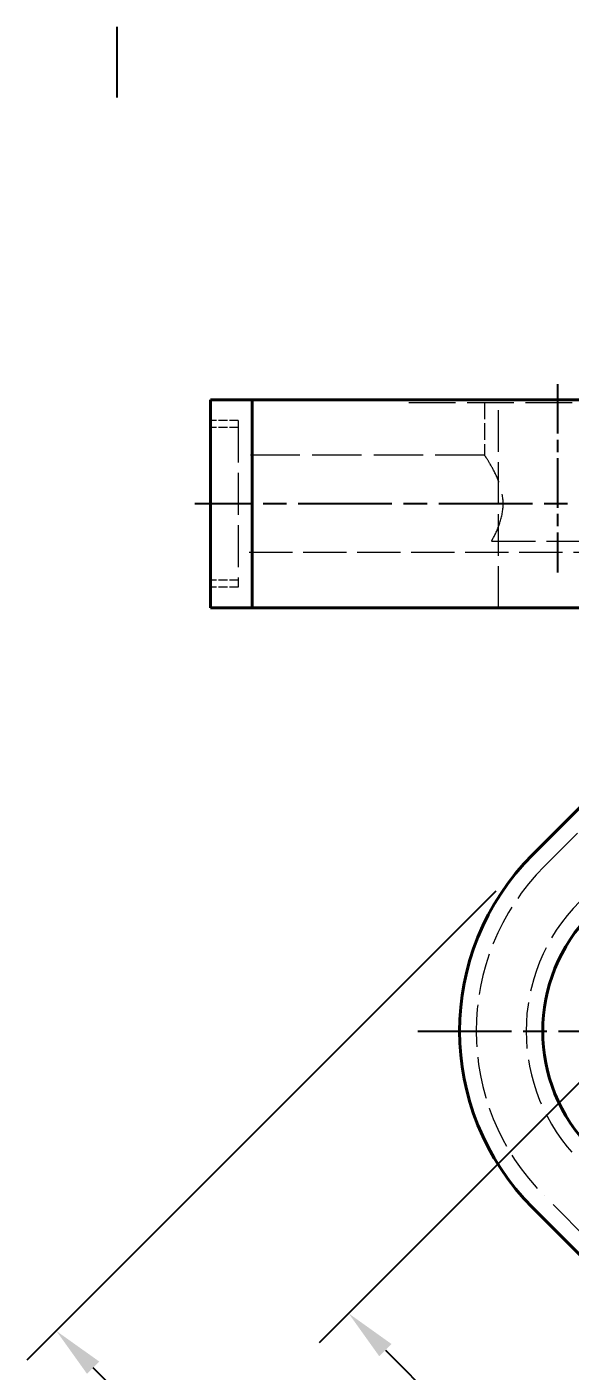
# Model space of a CAD drawing. Header units: millimetres. Extents: x 0 to 630, y 0 to 446.
# Drawn here: x 203.5 to 242.6, y 338.7 to 435.6 of the extents above; entities that cross this region are included whole.
import ezdxf

# ---------------------------------------------------------------- set-up
doc = ezdxf.new("R2010")
doc.units = ezdxf.units.MM
doc.header["$LTSCALE"] = 1.5
doc.linetypes.add('CHAIN', pattern=[0.3543, 0.2362, -0.0295, 0.0591, -0.0295])
doc.linetypes.add('DASHED', pattern=[0.2067, 0.1654, -0.0413])
doc.layers.get('0').update_dxf_attribs({"color": 3, "lineweight": 25})
for name, color, linetype, lineweight in [('가려진 것(ISO)', 2, 'DASHED', 18), ('가시적인 것(ISO)', 3, 'Continuous', 40), ('경계(ISO)', 7, 'Continuous', 25), ('중심선(ISO)', 1, 'Continuous', 25), ('치수(ISO)', 2, 'Continuous', 25)]:
    doc.layers.add(name, color=color, linetype=linetype, lineweight=lineweight)
doc.styles.add('치수 텍스트_PSTEK_POSCO', font='isocp.shx')
doc.dimstyles.new('치수_PSTEK_POSCO', dxfattribs={"dimscale": 1.5, "dimtxt": 3, "dimasz": 2.5, "dimexe": 2, "dimexo": 2.5, "dimgap": 1, "dimtad": 1, "dimrnd": 1e-08, "dimdsep": 46, "dimtxsty": '치수 텍스트_PSTEK_POSCO', "dimcen": 0.09, "dimdle": 10, "dimclrd": 7, "dimclre": 7, "dimclrt": 2, "dimadec": 1, "dimazin": 2, "dimtfac": 1, "dimtmove": 0, "dimatfit": 3, "dimfxl": 0, "dimtolj": 1, "dimlwd": -1, "dimlwe": -1, "dimarcsym": 0})

# ---------------------------------------------------------------- blocks, each defined once
blk = doc.blocks.new('경계 Default Border')
at = {"layer": '경계(ISO)'}
blk.add_line((140, 287), (140, 290.4), dxfattribs=at)
blk = doc.blocks.new('*D25')
at = {"layer": 'Defpoints', "color": 0}
for p in [(249.839, 366.056), (271.052, 344.843), (247.884, 321.675)]:
    blk.add_point(p, dxfattribs=at)
at = {"layer": '치수(ISO)', "color": 7}
for p, q in [((247.187, 363.404), (224.549, 340.767)), ((268.4, 342.191), (245.763, 319.554)), ((229.322, 340.236), (245.232, 324.327))]:
    blk.add_line(p, q, dxfattribs=at)
for points in [[(229.764, 340.678), (228.88, 339.795), (226.671, 342.888)], [(245.674, 324.769), (244.79, 323.885), (247.884, 321.675)]]:
    blk.add_solid(points, dxfattribs=at)
at = {"layer": '치수(ISO)', "color": 2, "insert": (238.178, 336.685), "char_height": 4.5, "attachment_point": 4, "rotation": 315, "style": '치수 텍스트_PSTEK_POSCO'}
blk.add_mtext('\\A1;30', dxfattribs=at)
blk = doc.blocks.new('*D26')
at = {"layer": 'Defpoints', "color": 0}
for p in [(239.939, 375.956), (205.606, 341.622), (280.951, 334.943)]:
    blk.add_point(p, dxfattribs=at)
at = {"layer": '치수(ISO)', "color": 7}
for p, q in [((237.288, 373.304), (203.485, 339.501)), ((243.966, 303.262), (208.258, 338.971)), ((278.3, 332.292), (244.497, 298.489))]:
    blk.add_line(p, q, dxfattribs=at)
for points in [[(208.7, 339.413), (207.816, 338.529), (205.606, 341.622)], [(244.408, 303.704), (243.525, 302.82), (246.618, 300.61)]]:
    blk.add_solid(points, dxfattribs=at)
at = {"layer": '치수(ISO)', "color": 2, "insert": (227.014, 325.518), "char_height": 4.5, "attachment_point": 4, "rotation": 315, "style": '치수 텍스트_PSTEK_POSCO'}
blk.add_mtext('\\A1;58', dxfattribs=at)

msp = doc.modelspace()

# ---------------------------------------------------------------- linework, layer by layer
at = {"layer": '가려진 것(ISO)', "ltscale": 0.25386}
msp.add_line((231.023, 408.728), (231.023, 408.528), dxfattribs=at)
at = {"layer": '가려진 것(ISO)', "ltscale": 13.552266}
msp.add_line((231.023, 408.528), (252.423, 408.528), dxfattribs=at)
at = {"layer": '가려진 것(ISO)', "ltscale": 4.825131}
msp.add_line((236.473, 408.528), (236.473, 404.728), dxfattribs=at)
at = {"layer": '가려진 것(ISO)', "ltscale": 12.094824}
msp.add_line((237.473, 393.728), (237.473, 408.728), dxfattribs=at)
at = {"layer": '가려진 것(ISO)', "ltscale": 2.539495}
for p, q in [((218.723, 407.228), (216.723, 407.228)), ((218.723, 406.728), (216.723, 406.728)), ((218.723, 395.728), (216.723, 395.728)), ((218.723, 395.228), (216.723, 395.228))]:
    msp.add_line(p, q, dxfattribs=at)
at = {"layer": '가려진 것(ISO)', "ltscale": 12.159042}
msp.add_line((218.723, 407.228), (218.723, 395.228), dxfattribs=at)
at = {"layer": '가려진 것(ISO)', "ltscale": 14.312208}
msp.add_line((236.473, 404.728), (218.723, 404.728), dxfattribs=at)
at = {"layer": '가려진 것(ISO)', "ltscale": 12.786557}
msp.add_line((236.969, 398.528), (246.478, 398.528), dxfattribs=at)
at = {"layer": '가려진 것(ISO)', "ltscale": 12.561595}
msp.add_line((257.671, 397.728), (218.723, 397.728), dxfattribs=at)
at = {"layer": '가려진 것(ISO)', "ltscale": 13.546203}
msp.add_line((240.788, 375.107), (258.607, 392.926), dxfattribs=at)
at = {"layer": '가려진 것(ISO)', "ltscale": 14.191259}
msp.add_line((256.344, 335.792), (240.788, 351.348), dxfattribs=at)
at = {"layer": '가려진 것(ISO)', "ltscale": 12.159042}
msp.add_arc((252.667, 363.228), 16.8, 135, 225, dxfattribs=at)
at = {"layer": '가려진 것(ISO)', "ltscale": 13.374947}
msp.add_arc((252.667, 363.228), 13.2, 135, 225, dxfattribs=at)
at = {"layer": '가려진 것(ISO)', "ltscale": 14.364047}
msp.add_open_spline([(236.969, 398.528), (237.01, 398.6), (237.052, 398.675), (237.256, 399.057), (237.44, 399.44), (237.721, 400.294), (237.81, 400.767), (237.81, 401.688), (237.721, 402.161), (237.44, 403.015), (237.256, 403.398), (236.932, 404.004), (236.768, 404.271), (236.538, 404.634), (236.499, 404.69), (236.473, 404.728)], degree=3, knots=[-1.4098951, -1.4098951, -1.4098951, -1.4098951, -1.3747692, -1.3747692, -1.2366847, -1.2366847, -1.0986001, -1.0986001, -0.9605155, -0.9605155, -0.822431, -0.822431, -0.6858655, -0.6858655, -0.5493, -0.5493, -0.5493, -0.5493], dxfattribs=at)
at = {"layer": '가시적인 것(ISO)'}
for p, q in [((216.723, 408.728), (216.723, 393.728)), ((219.723, 408.728), (216.723, 408.728)), ((219.723, 393.728), (219.723, 408.728)), ((267.223, 408.728), (219.723, 408.728)), ((216.723, 393.728), (219.723, 393.728)), ((265.223, 393.728), (219.723, 393.728)), ((239.939, 375.956), (256.91, 392.926)), ((255.496, 334.943), (239.939, 350.5))]:
    msp.add_line(p, q, dxfattribs=at)
for radius in [18, 12, 12]:
    msp.add_arc((252.667, 363.228), radius, 135, 225, dxfattribs=at)
at = {"layer": '중심선(ISO)', "linetype": 'CHAIN', "ltscale": 10.054361}
msp.add_line((241.723, 409.853), (241.723, 396.28), dxfattribs=at)
at = {"layer": '중심선(ISO)', "linetype": 'CHAIN', "ltscale": 19.051651}
for p, q in [((260.165, 401.228), (215.598, 401.228)), ((231.667, 363.228), (304.78, 363.228))]:
    msp.add_line(p, q, dxfattribs=at)

# ---------------------------------------------------------------- block references
at = {"xscale": 1.5, "yscale": 1.5, "zscale": 1.5}
msp.add_blockref('경계 Default Border', (0, 0), dxfattribs=at)

# ---------------------------------------------------------------- dimensions: what is measured, and where the dimension line sits
at = {"layer": '치수(ISO)', "color": 7}
for base, p1, p2, picture, middle in [((205.606, 341.622), (280.951, 334.943), (239.939, 375.956), '*D26', (226.112, 321.116)), ((247.884, 321.675), (249.839, 366.056), (271.052, 344.843), '*D25', (237.277, 332.282))]:
    dim = msp.add_linear_dim(base=base, p1=p1, p2=p2, angle=135, dimstyle='치수_PSTEK_POSCO', override={"dimdec": 2, "dimtp": 0, "dimtm": 0, "dimtdec": 2, "dimtofl": 0, "dimatfit": 1}, dxfattribs=at)
    dim.commit()
    dim.dimension.update_dxf_attribs({"geometry": picture, "text_midpoint": middle, "dimtype": 160})

doc.saveas('drawing.dxf')
